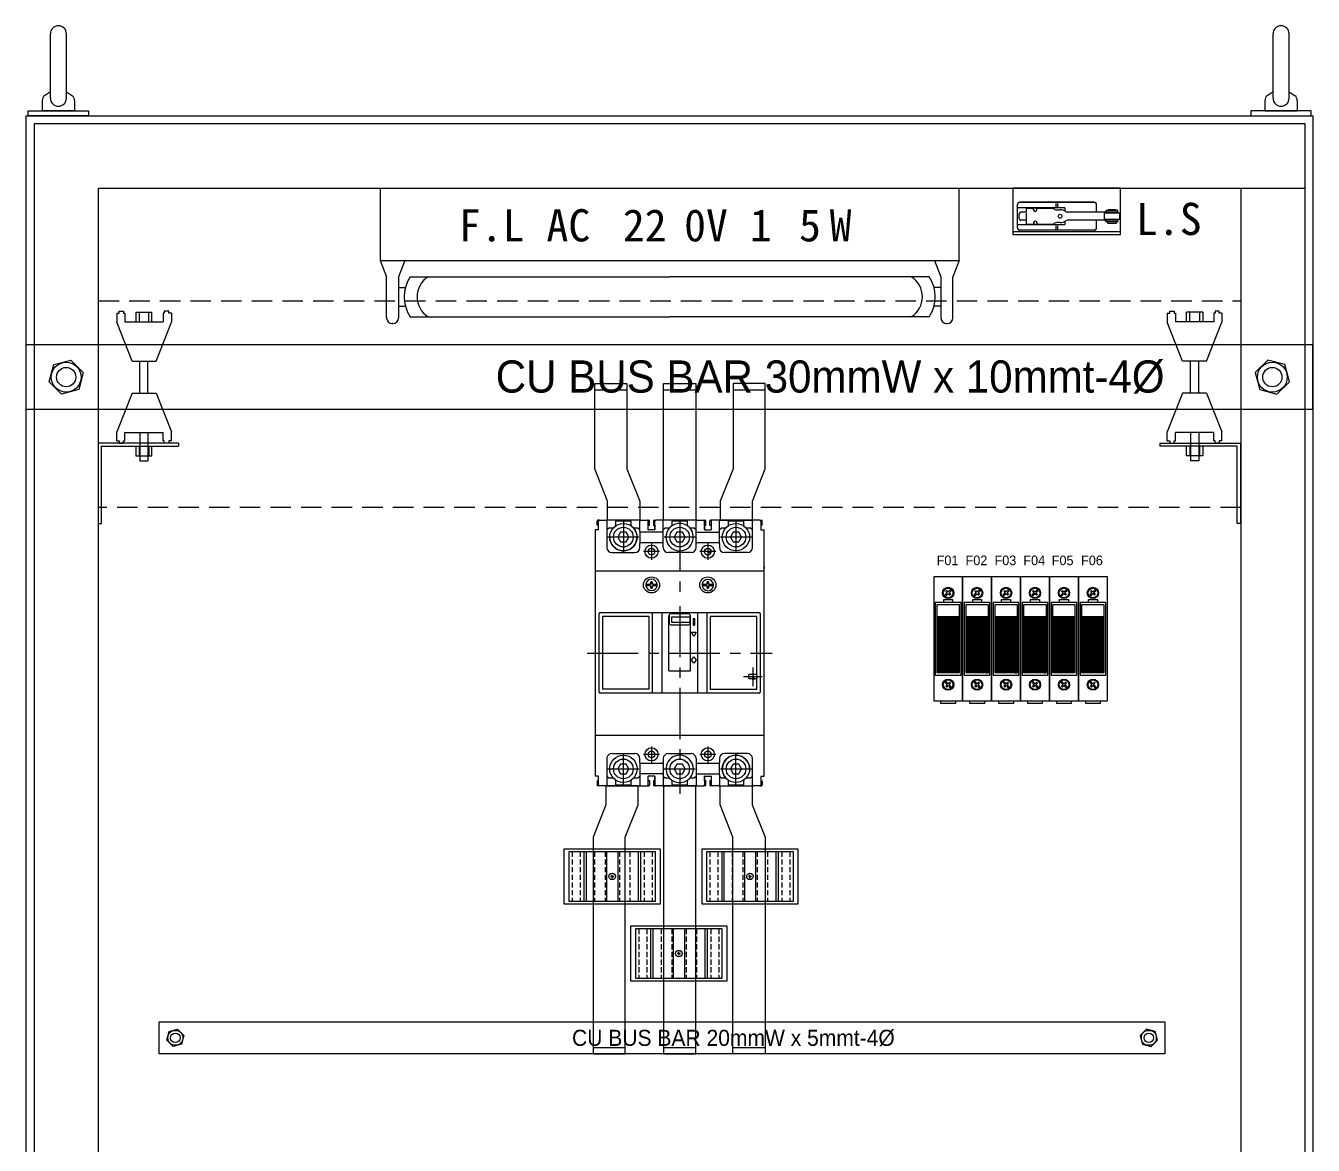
# Model space of a CAD drawing. Header units: millimetres. Extents: x 14879 to 47640, y -20740 to 344.
# Drawn here: x 43204 to 44004, y -351 to 344 of the extents above; entities that cross this region are included whole.
import ezdxf
from ezdxf.enums import TextEntityAlignment as Align

# ---------------------------------------------------------------- set-up
doc = ezdxf.new("R2010")
doc.units = ezdxf.units.MM
for name, pattern in [('CENTER', [50.8, 31.75, -6.35, 6.35, -6.35]), ('DASHED', [19.05, 12.7, -6.35]), ('HIDDEN2', [4.7625, 3.175, -1.5875]), ('NON_PLOTING', [0]), ('PHANTOM', [63.5, 31.75, -6.35, 6.35, -6.35, 6.35, -6.35])]:
    doc.linetypes.add(name, pattern=pattern)
for name, color, linetype in [('F01_OUT', 6, 'Continuous'), ('F03_CNT', 1, 'CENTER'), ('F05_PRO', 4, 'Continuous'), ('F08_IMG', 2, 'PHANTOM'), ('TEXT', 3, 'Continuous'), ('图层1', 10, 'HIDDEN2')]:
    doc.layers.add(name, color=color, linetype=linetype)
doc.styles.get("Standard").update_dxf_attribs({"font": ''})
doc.styles.add('型式1', font='PMingLiU.ttf', dxfattribs={"width": 0.85, "height": 2})
doc.styles.get('Standard').set_extended_font_data('SimSun')

# ---------------------------------------------------------------- blocks, each defined once
blk = doc.blocks.new('_OPEN30')
at = {"color": 0, "linetype": 'ByBlock'}
for p, q in [((-1, 0.267949), (0, 0)), ((0, 0), (-1, -0.267949)), ((0, 0), (-1, 0))]:
    blk.add_line(p, q, dxfattribs=at)
blk = doc.blocks.new('歐規FUSE')
h = blk.add_hatch()
h.set_pattern_fill('ANSI31', color=5, scale=0.01, style=0)
h.set_pattern_definition([(45, (-188.019155, -125.580645), (-0.0224506403, 0.0224506403), [])])
h.paths.add_polyline_path([(2.14, -21.15), (15.84, -21.15), (15.84, 13.84), (2.14, 13.84)])
blk.add_line((2.14, 13.84), (15.84, 13.84))
at = {"color": 6}
blk.add_lwpolyline([(0, -38.5), (18, -38.5), (18, 38.5), (0, 38.5)], close=True, dxfattribs=at)
for points in [[(6.26, 24.51), (11.74, 24.51), (11.74, 22.5), (6.26, 22.5)], [(1, -22.5), (17, -22.5), (17, 22.5), (1, 22.5)], [(2.14, 21.31), (15.84, 21.31), (15.84, -21.15), (2.14, -21.15)]]:
    blk.add_lwpolyline(points, close=True)
at = {"color": 2}
for points in [[(9, 27.9), (7.71, 26.62), (7.12, 27.21), (8.4, 28.5)], [(8.4, 28.5), (7.53, 29.37), (8.13, 29.97), (9, 29.1)], [(9, 29.1), (10.29, 30.38), (10.88, 29.79), (9.6, 28.5)], [(9.6, 28.5), (10.47, 27.63), (9.87, 27.03), (9, 27.9)], [(9, -27.9), (7.71, -26.62), (7.12, -27.21), (8.4, -28.5)], [(8.4, -28.5), (7.53, -29.37), (8.13, -29.97), (9, -29.1)], [(9.6, -28.5), (10.47, -27.63), (9.87, -27.03), (9, -27.9)], [(9, -29.1), (10.29, -30.38), (10.88, -29.79), (9.6, -28.5)]]:
    blk.add_lwpolyline(points, dxfattribs=at)
at = {"color": 5}
blk.add_lwpolyline([(4.48, -38.5), (13.52, -38.5), (13.52, -40.29), (4.48, -40.29)], close=True, dxfattribs=at)
at = {"color": 2}
for centre, radius in [((9, 28.5), 3.5), ((9, 28.5), 3), ((9, -28.5), 3.5), ((9, -28.5), 3)]:
    blk.add_circle(centre, radius, dxfattribs=at)
at = {"color": 6}
blk.add_circle((9.3, 5.91), 1.4, dxfattribs=at)
at = {"color": 2, "insert": (8.99, -9.11), "char_height": 2.5, "width": 13.6963, "attachment_point": 5}
blk.add_mtext('{\\fﾷsﾲￓﾩ\ufffaￅ￩|b0|i0|c136|p18;FUSE\\P\\PSFGN\\P\\H0.8x;500V~\\P10 x 38}', dxfattribs=at)

msp = doc.modelspace()

# ---------------------------------------------------------------- linework, layer by layer
for p, q in [((43219.5, 299.14), (43219.5, 339.14)), ((43229.5, 299.14), (43229.5, 339.14)), ((43979.5, 299.14), (43979.5, 339.14)), ((43989.5, 299.14), (43989.5, 339.14)), ((43214.5, 297.79), (43214.5, 291.23)), ((43219.5, 303.12), (43215.76, 300.7)), ((43229.5, 303.12), (43233.24, 300.7)), ((43234.5, 297.79), (43234.5, 291.23)), ((43974.5, 297.79), (43974.5, 291.23)), ((43979.5, 303.12), (43975.76, 300.7)), ((43989.5, 303.12), (43993.24, 300.7)), ((43994.5, 297.79), (43994.5, 291.23)), ((43204.5, 288.21), (44004.5, 288.21)), ((43204.5, -1711.79), (43204.5, 288.21)), ((43234.5, 291.23), (43214.5, 291.23)), ((43234.5, 291.23), (43214.5, 291.23)), ((43214.5, 291.23), (43234.5, 291.23)), ((43214.5, 291.23), (43234.5, 291.23)), ((44003.21, 291.23), (43965.78, 291.23)), ((43965.78, 291.23), (43965.78, 288.21)), ((43965.78, 288.21), (44003.21, 288.21)), ((43974.5, 291.23), (43994.5, 291.23)), ((43974.5, 291.23), (43994.5, 291.23)), ((43994.5, 291.23), (43974.5, 291.23)), ((43994.5, 291.23), (43974.5, 291.23)), ((44003.21, 288.21), (44003.21, 291.23)), ((44004.5, -1711.79), (44004.5, 288.21)), ((43209.5, 283.21), (43209.5, -1706.79)), ((43999.5, 283.21), (43209.5, 283.21)), ((43999.5, -1706.79), (43999.5, 283.21)), ((43249.5, 243.21), (43999.5, 243.21)), ((43249.5, -1666.79), (43249.5, 243.21)), ((43424.5, 243.21), (43424.5, 198.21)), ((43424.5, 243.21), (43784.5, 243.21)), ((43784.5, 198.21), (43784.5, 243.21)), ((43884.59, 243.21), (43817.69, 243.21)), ((43817.69, 243.21), (43817.69, 214.39)), ((43884.59, 214.39), (43884.59, 243.21)), ((43959.5, 243.21), (43959.5, -1666.79)), ((43817.69, 216.39), (43884.59, 216.39)), ((43817.69, 214.39), (43884.59, 214.39)), ((43424.5, 198.21), (43784.5, 198.21)), ((43424.5, 198.21), (43428.51, 188.21)), ((43439.91, 198.21), (43435.91, 188.21)), ((43769.08, 198.21), (43773.09, 188.21)), ((43784.5, 198.21), (43780.49, 188.21)), ((43428.51, 162.57), (43428.51, 188.21)), ((43435.91, 188.21), (43435.91, 162.57)), ((43443.2, 188.21), (43604.5, 188.21)), ((43765.8, 188.21), (43604.5, 188.21)), ((43773.09, 188.21), (43773.09, 162.57)), ((43780.49, 162.57), (43780.49, 188.21)), ((43435.91, 181.58), (43440.23, 181.58)), ((43773.09, 181.58), (43768.77, 181.58)), ((43435.91, 169.84), (43440.23, 169.84)), ((43773.09, 169.84), (43768.77, 169.84)), ((43443.2, 163.21), (43604.5, 163.21)), ((43765.8, 163.21), (43604.5, 163.21)), ((43432.41, 159.07), (43432.01, 159.07)), ((43776.59, 159.07), (43776.99, 159.07)), ((44004.5, 145.82), (43204.2, 145.82)), ((43204.2, 145.82), (43204.2, 105.82)), ((44004.2, 105.82), (44004.2, 145.82)), ((44004.2, 145.82), (44004.2, 105.82)), ((44004.2, 145.82), (44004.2, 105.82)), ((43204.2, 105.82), (44004.5, 105.82)), ((43598.72, -167.43), (43538.72, -167.43)), ((43538.72, -167.43), (43538.72, -201.43)), ((43598.72, -201.43), (43598.72, -167.43)), ((43684.36, -167.43), (43624.36, -167.43)), ((43624.36, -167.43), (43624.36, -201.43)), ((43684.36, -201.43), (43684.36, -167.43)), ((43595.72, -169.13), (43541.72, -169.13)), ((43541.72, -169.13), (43541.72, -199.73)), ((43551.19, -169.13), (43551.19, -199.73)), ((43552.56, -169.13), (43552.56, -199.73)), ((43565.25, -169.13), (43565.25, -199.73)), ((43572.2, -169.13), (43572.2, -199.73)), ((43584.89, -169.13), (43584.89, -199.73)), ((43586.26, -169.13), (43586.26, -199.73)), ((43595.72, -199.73), (43595.72, -169.13)), ((43681.36, -169.13), (43627.36, -169.13)), ((43627.36, -169.13), (43627.36, -199.73)), ((43636.82, -169.13), (43636.82, -199.73)), ((43638.2, -169.13), (43638.2, -199.73)), ((43650.89, -169.13), (43650.89, -199.73)), ((43657.83, -169.13), (43657.83, -199.73)), ((43670.52, -169.13), (43670.52, -199.73)), ((43671.9, -169.13), (43671.9, -199.73)), ((43681.36, -199.73), (43681.36, -169.13)), ((43568.72, -185.43), (43568.72, -183.43)), ((43654.36, -185.43), (43654.36, -183.43)), ((43569.72, -184.43), (43567.72, -184.43)), ((43568.72, -184.43), (43568.72, -185.43)), ((43568.72, -184.43), (43569.72, -184.43)), ((43655.36, -184.43), (43653.36, -184.43)), ((43654.36, -184.43), (43654.36, -185.43)), ((43654.36, -184.43), (43655.36, -184.43)), ((43541.72, -199.73), (43595.72, -199.73)), ((43627.36, -199.73), (43681.36, -199.73)), ((43538.72, -201.43), (43598.72, -201.43)), ((43624.36, -201.43), (43684.36, -201.43)), ((43640.17, -215.38), (43580.17, -215.38)), ((43580.17, -215.38), (43580.17, -249.38)), ((43640.17, -249.38), (43640.17, -215.38)), ((43637.17, -217.08), (43583.17, -217.08)), ((43583.17, -217.08), (43583.17, -247.68)), ((43592.63, -217.08), (43592.63, -247.68)), ((43594.01, -217.08), (43594.01, -247.68)), ((43606.7, -217.08), (43606.7, -247.68)), ((43613.64, -217.08), (43613.64, -247.68)), ((43626.33, -217.08), (43626.33, -247.68)), ((43627.71, -217.08), (43627.71, -247.68)), ((43637.17, -247.68), (43637.17, -217.08)), ((43610.17, -233.38), (43610.17, -231.38)), ((43611.17, -232.38), (43609.17, -232.38)), ((43610.17, -232.38), (43610.17, -233.38)), ((43610.17, -232.38), (43611.17, -232.38)), ((43583.17, -247.68), (43637.17, -247.68)), ((43580.17, -249.38), (43640.17, -249.38)), ((43287.21, -274.74), (43912.3, -274.74)), ((43287.21, -294.74), (43287.21, -274.74)), ((43912.3, -274.74), (43912.3, -294.74)), ((43912.3, -294.74), (43287.21, -294.74))]:
    msp.add_line(p, q)
at = {"color": 7, "linetype": 'Continuous'}
for p, q in [((43820.61, 218.61), (43820.61, 232.96)), ((43820.74, 218.59), (43820.74, 232.99)), ((43868.29, 234.39), (43822.14, 234.39)), ((43868.26, 234.51), (43822.16, 234.51)), ((43844.62, 231.69), (43844.62, 233.79)), ((43845.74, 231.69), (43845.74, 233.79)), ((43869.69, 228.34), (43869.69, 232.99)), ((43869.81, 228.34), (43869.81, 232.96)), ((43849.71, 231.09), (43820.74, 231.09)), ((43821.78, 224.29), (43821.78, 227.29)), ((43826.21, 228.29), (43822.78, 228.29)), ((43826.21, 230.84), (43830.71, 230.84)), ((43826.21, 228.29), (43826.21, 230.84)), ((43826.21, 223.99), (43826.21, 227.59)), ((43830.41, 230.89), (43830.41, 231.09)), ((43833.01, 230.89), (43830.41, 230.89)), ((43830.71, 229.79), (43830.71, 230.89)), ((43832.71, 229.79), (43832.71, 230.89)), ((43832.71, 230.84), (43842.89, 230.84)), ((43833.01, 230.89), (43833.01, 231.09)), ((43837.95, 230.89), (43837.95, 231.09)), ((43840.55, 230.89), (43837.95, 230.89)), ((43840.55, 230.89), (43840.55, 231.09)), ((43845.17, 229.79), (43847.21, 229.79)), ((43850.21, 228.99), (43850.21, 230.59)), ((43883.05, 228.34), (43851.64, 228.34)), ((43874.7, 223.79), (43874.7, 227.79)), ((43884.2, 227.79), (43874.7, 227.79)), ((43883.2, 228.24), (43875.7, 228.24)), ((43875.7, 227.79), (43875.7, 228.24)), ((43883.05, 229.34), (43875.85, 229.34)), ((43875.85, 228.34), (43875.85, 229.34)), ((43881.95, 229.84), (43876.95, 229.84)), ((43876.95, 229.34), (43876.95, 229.84)), ((43881.95, 229.34), (43881.95, 229.84)), ((43883.05, 228.24), (43883.05, 229.34)), ((43883.2, 227.79), (43883.2, 228.24)), ((43884.2, 223.79), (43884.2, 227.79)), ((43849.71, 220.49), (43820.74, 220.49)), ((43868.29, 217.19), (43822.14, 217.19)), ((43868.26, 217.06), (43822.16, 217.06)), ((43826.21, 223.29), (43822.78, 223.29)), ((43826.21, 220.74), (43826.21, 223.29)), ((43830.71, 220.74), (43826.21, 220.74)), ((43830.41, 220.49), (43830.41, 220.69)), ((43833.01, 220.69), (43830.41, 220.69)), ((43830.71, 221.79), (43830.71, 220.69)), ((43832.71, 221.79), (43832.71, 220.69)), ((43842.89, 220.74), (43832.71, 220.74)), ((43833.01, 220.49), (43833.01, 220.69)), ((43840.55, 220.69), (43837.95, 220.69)), ((43837.95, 220.49), (43837.95, 220.69)), ((43840.55, 220.49), (43840.55, 220.69)), ((43844.62, 217.79), (43844.62, 219.89)), ((43847.21, 221.79), (43845.17, 221.79)), ((43845.74, 217.79), (43845.74, 219.89)), ((43850.21, 220.99), (43850.21, 222.59)), ((43883.05, 223.24), (43851.64, 223.24)), ((43869.69, 218.59), (43869.69, 223.24)), ((43869.81, 218.61), (43869.81, 223.24)), ((43884.2, 223.79), (43874.7, 223.79)), ((43875.7, 223.34), (43875.7, 223.79)), ((43883.2, 223.34), (43875.7, 223.34)), ((43875.85, 222.24), (43875.85, 223.24)), ((43883.05, 222.24), (43875.85, 222.24)), ((43881.89, 221.34), (43877.01, 221.34)), ((43883.05, 222.24), (43883.05, 223.34)), ((43883.2, 223.34), (43883.2, 223.79))]:
    msp.add_line(p, q, dxfattribs=at)
at = {"color": 3}
for p, q in [((43260.76, 165.49), (43260.76, 159.9)), ((43260.76, 165.49), (43262.37, 165.49)), ((43262.37, 166.82), (43264.97, 166.82)), ((43262.37, 165.49), (43262.37, 166.82)), ((43264.97, 166.82), (43264.97, 165.49)), ((43264.97, 165.49), (43265.73, 165.49)), ((43265.73, 165.49), (43265.73, 160.23)), ((43265.73, 160.23), (43289.53, 160.23)), ((43272.63, 166.23), (43272.63, 160.23)), ((43272.63, 166.23), (43282.63, 166.23)), ((43274.63, 166.23), (43274.63, 160.23)), ((43280.63, 160.23), (43280.63, 166.23)), ((43282.63, 160.23), (43282.63, 166.23)), ((43290.28, 165.49), (43289.53, 165.49)), ((43289.53, 165.49), (43289.53, 160.23)), ((43290.28, 166.82), (43290.28, 165.49)), ((43293.15, 166.82), (43290.28, 166.82)), ((43293.15, 165.49), (43293.15, 166.82)), ((43294.76, 165.49), (43293.15, 165.49)), ((43294.76, 165.49), (43294.76, 159.9)), ((43294.76, 165.49), (43294.76, 159.9)), ((43913.64, 165.49), (43913.64, 159.9)), ((43913.64, 165.49), (43913.64, 159.9)), ((43913.64, 165.49), (43915.26, 165.49)), ((43915.26, 166.82), (43918.12, 166.82)), ((43915.26, 165.49), (43915.26, 166.82)), ((43918.12, 166.82), (43918.12, 165.49)), ((43918.12, 165.49), (43918.88, 165.49)), ((43918.88, 165.49), (43918.88, 160.23)), ((43942.68, 160.23), (43918.88, 160.23)), ((43925.78, 160.23), (43925.78, 166.23)), ((43935.78, 166.23), (43925.78, 166.23)), ((43927.78, 160.23), (43927.78, 166.23)), ((43933.78, 166.23), (43933.78, 160.23)), ((43935.78, 166.23), (43935.78, 160.23)), ((43943.43, 165.49), (43942.68, 165.49)), ((43942.68, 165.49), (43942.68, 160.23)), ((43946.03, 166.82), (43943.43, 166.82)), ((43943.43, 166.82), (43943.43, 165.49)), ((43946.03, 165.49), (43946.03, 166.82)), ((43947.64, 165.49), (43946.03, 165.49)), ((43947.64, 165.49), (43947.64, 159.9)), ((43270.26, 135.82), (43260.76, 159.9)), ((43285.26, 135.82), (43294.76, 159.9)), ((43923.14, 135.82), (43913.64, 159.9)), ((43938.14, 135.82), (43947.64, 159.9)), ((43270.26, 135.82), (43285.26, 135.82)), ((43275.13, 115.82), (43275.13, 135.82)), ((43280.13, 115.82), (43280.13, 135.82)), ((43938.14, 135.82), (43923.14, 135.82)), ((43928.28, 115.82), (43928.28, 135.82)), ((43933.28, 115.82), (43933.28, 135.82)), ((43270.26, 115.82), (43260.76, 91.74)), ((43270.26, 115.82), (43285.26, 115.82)), ((43285.26, 115.82), (43294.76, 91.74)), ((43923.14, 115.82), (43913.64, 91.74)), ((43938.14, 115.82), (43923.14, 115.82)), ((43938.14, 115.82), (43947.64, 91.74)), ((43260.76, 86.15), (43260.76, 91.74)), ((43265.73, 86.15), (43265.73, 91.4)), ((43265.73, 91.4), (43289.53, 91.4)), ((43275.13, 91.4), (43275.13, 73.82)), ((43280.13, 91.4), (43280.13, 73.82)), ((43289.53, 86.15), (43289.53, 91.4)), ((43294.76, 86.15), (43294.76, 91.74)), ((43294.76, 86.15), (43294.76, 91.74)), ((43913.64, 86.15), (43913.64, 91.74)), ((43913.64, 86.15), (43913.64, 91.74)), ((43918.88, 86.15), (43918.88, 91.4)), ((43942.68, 91.4), (43918.88, 91.4)), ((43928.28, 91.4), (43928.28, 73.82)), ((43933.28, 91.4), (43933.28, 73.82)), ((43942.68, 86.15), (43942.68, 91.4)), ((43947.64, 86.15), (43947.64, 91.74)), ((43299.2, 84.82), (43249.2, 84.82)), ((43249.2, 84.82), (43249.2, 34.82)), ((43251.2, 34.82), (43251.2, 82.82)), ((43251.2, 82.82), (43299.2, 82.82)), ((43260.76, 86.15), (43262.37, 86.15)), ((43262.37, 86.15), (43262.37, 84.82)), ((43262.37, 84.82), (43264.97, 84.82)), ((43264.97, 84.82), (43264.97, 86.15)), ((43264.97, 86.15), (43265.73, 86.15)), ((43272.63, 82.82), (43272.63, 76.82)), ((43274.63, 82.82), (43274.63, 76.82)), ((43280.63, 82.82), (43280.63, 76.82)), ((43282.63, 76.82), (43282.63, 82.82)), ((43290.28, 86.15), (43289.53, 86.15)), ((43290.28, 84.82), (43290.28, 86.15)), ((43293.15, 84.82), (43290.28, 84.82)), ((43293.15, 86.15), (43293.15, 84.82)), ((43294.76, 86.15), (43293.15, 86.15)), ((43299.2, 84.82), (43299.2, 82.82)), ((43909.2, 84.82), (43959.2, 84.82)), ((43909.2, 84.82), (43909.2, 82.82)), ((43957.2, 82.82), (43909.2, 82.82)), ((43913.64, 86.15), (43915.26, 86.15)), ((43915.26, 86.15), (43915.26, 84.82)), ((43915.26, 84.82), (43918.12, 84.82)), ((43918.12, 86.15), (43918.88, 86.15)), ((43918.12, 84.82), (43918.12, 86.15)), ((43925.78, 76.82), (43925.78, 82.82)), ((43927.78, 82.82), (43927.78, 76.82)), ((43933.78, 82.82), (43933.78, 76.82)), ((43935.78, 82.82), (43935.78, 76.82)), ((43943.43, 86.15), (43942.68, 86.15)), ((43943.43, 84.82), (43943.43, 86.15)), ((43946.03, 84.82), (43943.43, 84.82)), ((43947.64, 86.15), (43946.03, 86.15)), ((43946.03, 86.15), (43946.03, 84.82)), ((43957.2, 34.82), (43957.2, 82.82)), ((43959.2, 84.82), (43959.2, 34.82)), ((43272.63, 76.82), (43282.63, 76.82)), ((43275.13, 73.82), (43280.13, 73.82)), ((43935.78, 76.82), (43925.78, 76.82)), ((43933.28, 73.82), (43928.28, 73.82)), ((43249.2, 34.82), (43251.2, 34.82)), ((43959.2, 34.82), (43957.2, 34.82))]:
    msp.add_line(p, q, dxfattribs=at)
at = {"color": 2, "ltscale": 0.2}
for p, q in [((43557.87, 117.82), (43577.87, 117.82)), ((43600.67, 117.82), (43620.67, 117.82)), ((43643.87, 117.82), (43663.87, 117.82)), ((43556.84, -290.74), (43576.84, -290.74)), ((43600.67, -290.74), (43620.67, -290.74)), ((43643.77, -290.74), (43663.77, -290.74))]:
    msp.add_line(p, q, dxfattribs=at)
msp.add_lwpolyline([(43205.78, 291.23), (43243.21, 291.23), (43243.21, 288.21), (43205.78, 288.21)], close=True)
at = {"color": 1, "linetype": 'DASHED'}
msp.add_lwpolyline([(43249.5, 173.21), (43959.5, 173.21), (43959.5, 44.84), (43249.5, 44.84)], close=True, dxfattribs=at)
at = {"color": 4}
for points in [[(43239.96, 128.67), (43237.12, 118.04), (43226.49, 115.19), (43218.71, 122.97), (43221.56, 133.6), (43232.18, 136.44)], [(43968.44, 128.67), (43971.29, 118.04), (43981.91, 115.19), (43989.69, 122.97), (43986.84, 133.6), (43976.22, 136.44)], [(43302.52, -283.32), (43301.1, -288.63), (43295.78, -290.05), (43291.9, -286.16), (43293.32, -280.85), (43298.63, -279.43)], [(43896.99, -283.32), (43898.41, -288.63), (43903.72, -290.05), (43907.61, -286.16), (43906.19, -280.85), (43900.88, -279.43)]]:
    msp.add_lwpolyline(points, close=True, dxfattribs=at)
at = {"color": 2, "ltscale": 0.2}
for points in [[(43565.87, 36.88), (43565.87, 48.81), (43557.87, 68.88), (43557.87, 121.82), (43577.87, 121.82), (43577.87, 68.88), (43585.87, 48.81), (43585.87, 36.88), (43565.87, 36.88)], [(43655.87, 36.88), (43655.87, 48.81), (43663.87, 68.88), (43663.87, 121.82), (43643.87, 121.82), (43643.87, 68.88), (43635.87, 48.81), (43635.87, 36.88), (43655.87, 36.88)], [(43564.84, -128.12), (43564.84, -140.05), (43556.84, -160.12), (43556.84, -294.74), (43576.84, -294.74), (43576.84, -160.12), (43584.84, -140.05), (43584.84, -128.12), (43564.84, -128.12)], [(43655.77, -128.12), (43655.77, -140.05), (43663.77, -160.12), (43663.77, -294.74), (43643.77, -294.74), (43643.77, -160.12), (43635.77, -140.05), (43635.77, -128.12), (43655.77, -128.12)]]:
    msp.add_lwpolyline(points, dxfattribs=at)
for points in [[(43620.67, 36.88), (43600.67, 36.88), (43600.67, 121.82), (43620.67, 121.82)], [(43620.67, -128.12), (43600.67, -128.12), (43600.67, -294.74), (43620.67, -294.74)]]:
    msp.add_lwpolyline(points, close=True, dxfattribs=at)
at = {"color": 7, "linetype": 'Continuous'}
msp.add_circle((43847.21, 225.79), 1.2, dxfattribs=at)
at = {"color": 4}
for centre, radius in [((43229.34, 125.82), 9.28), ((43229.34, 125.82), 6), ((43979.07, 125.82), 9.28), ((43979.07, 125.82), 6), ((43297.21, -284.74), 4.64), ((43902.3, -284.74), 4.64), ((43297.21, -284.74), 3), ((43902.3, -284.74), 3)]:
    msp.add_circle(centre, radius, dxfattribs=at)
for centre in [(43568.72, -184.43), (43654.36, -184.43), (43610.17, -232.38)]:
    msp.add_circle(centre, 2)
for centre, radius, start, end in [((43224.5, 339.14), 5, 0, 180), ((43984.5, 339.14), 5, 0, 180), ((43218.5, 297.79), 4, 133.28833, 180), ((43218.5, 297.79), 4, 133.28833, 180), ((43224.5, 299.14), 5, 180, 0), ((43230.5, 297.79), 4, 0, 46.71167), ((43978.5, 297.79), 4, 133.28833, 180), ((43984.5, 299.14), 5, 180, 0), ((43990.5, 297.79), 4, 0, 46.71167), ((43990.5, 297.79), 4, 0, 46.71167), ((43462.23, 175.71), 22.77, 146.69978, 213.30022), ((43462.23, 175.71), 14.77, 122.17256, 237.82744), ((43746.77, 175.71), 14.77, 302.17256, 57.82744), ((43746.77, 175.71), 22.77, 326.69978, 33.30022), ((43432.01, 162.57), 3.5, 180, 270), ((43432.41, 162.57), 3.5, 270, 0), ((43776.59, 162.57), 3.5, 180, 270), ((43776.99, 162.57), 3.5, 270, 0)]:
    msp.add_arc(centre, radius, start, end)
at = {"color": 7, "linetype": 'Continuous'}
for centre, radius, start, end in [((43822.16, 232.96), 1.55, 89.99998, 179.99996), ((43822.14, 232.99), 1.4, 89.99998, 179.99996), ((43868.26, 232.96), 1.55, 0, 89.99998), ((43868.29, 232.99), 1.4, 0, 89.99998), ((43822.78, 227.29), 1, 89.99998, 179.99996), ((43822.78, 224.29), 1, 179.99996, 270), ((43831.71, 229.79), 1, 180.00004, 359.99998), ((43845.17, 232.79), 3, 220.54153, 270.00002), ((43847.21, 223.79), 6, 53.77136, 89.99998), ((43849.71, 230.59), 0.5, 0, 89.99998), ((43851.64, 229.84), 1.5, 233.77144, 270.00007), ((43874.44, 229.84), 1.5, 270.00002, 340.52878), ((43822.16, 218.61), 1.55, 179.99996, 270), ((43822.14, 218.59), 1.4, 179.99996, 270), ((43831.71, 221.79), 1, 0, 179.99996), ((43845.17, 218.79), 3, 89.99998, 139.45847), ((43847.21, 227.79), 6, 270.00002, 306.22844), ((43849.71, 220.99), 0.5, 270.00002, 0), ((43851.64, 221.74), 1.5, 89.99993, 126.2284), ((43868.26, 218.61), 1.55, 270.00002, 0), ((43868.29, 218.59), 1.4, 270.00002, 0), ((43874.44, 221.74), 1.5, 19.47122, 89.99998), ((43877.45, 222.24), 1, 180.00004, 244.15928), ((43881.45, 222.24), 1, 295.84075, 359.99998)]:
    msp.add_arc(centre, radius, start, end, dxfattribs=at)
at = {"layer": 'F01_OUT', "linetype": 'Continuous'}
for p, q in [((43559.32, 33.88), (43559.32, 36.38)), ((43560.32, 33.88), (43559.32, 33.88)), ((43560.82, 36.88), (43559.82, 36.88)), ((43560.32, 30.88), (43560.32, 36.38)), ((43560.82, 36.88), (43564.97, 36.88)), ((43565.27, 36.88), (43564.97, 36.88)), ((43565.57, 36.88), (43565.27, 36.88)), ((43565.47, 36.38), (43565.47, 19.88)), ((43585.77, 36.88), (43565.57, 36.88)), ((43580.47, 36.38), (43570.87, 36.38)), ((43570.87, 36.38), (43570.87, 33.58)), ((43580.47, 33.58), (43580.47, 36.38)), ((43586.07, 36.88), (43585.77, 36.88)), ((43585.87, 29.98), (43585.87, 36.38)), ((43586.37, 36.88), (43586.07, 36.88)), ((43586.37, 36.88), (43588.62, 36.88)), ((43588.62, 36.88), (43589.62, 36.88)), ((43589.62, 36.88), (43590.52, 36.88)), ((43590.52, 36.88), (43591.52, 36.88)), ((43591.02, 33.88), (43591.02, 36.38)), ((43591.02, 33.88), (43592.02, 33.88)), ((43591.02, 31.18), (43591.02, 33.88)), ((43592.02, 33.88), (43592.02, 36.38)), ((43594.32, 36.38), (43594.32, 33.88)), ((43594.32, 33.88), (43595.32, 33.88)), ((43594.82, 36.88), (43595.82, 36.88)), ((43595.32, 33.88), (43595.32, 36.38)), ((43595.32, 31.18), (43595.32, 33.88)), ((43596.72, 36.88), (43595.82, 36.88)), ((43597.72, 36.88), (43596.72, 36.88)), ((43599.97, 36.88), (43597.72, 36.88)), ((43600.27, 36.88), (43599.97, 36.88)), ((43600.57, 36.88), (43600.27, 36.88)), ((43600.47, 19.88), (43600.47, 36.38)), ((43620.77, 36.88), (43600.57, 36.88)), ((43615.47, 36.38), (43605.87, 36.38)), ((43605.87, 36.38), (43605.87, 33.58)), ((43615.47, 33.58), (43615.47, 36.38)), ((43621.07, 36.88), (43620.77, 36.88)), ((43620.87, 19.88), (43620.87, 36.38)), ((43621.37, 36.88), (43621.07, 36.88)), ((43621.37, 36.88), (43623.62, 36.88)), ((43623.62, 36.88), (43624.62, 36.88)), ((43624.62, 36.88), (43625.52, 36.88)), ((43625.52, 36.88), (43626.52, 36.88)), ((43626.02, 33.88), (43626.02, 36.38)), ((43626.02, 31.18), (43626.02, 33.88)), ((43626.02, 33.88), (43627.02, 33.88)), ((43627.02, 33.88), (43627.02, 36.38)), ((43629.32, 33.88), (43629.32, 36.38)), ((43630.32, 33.88), (43629.32, 33.88)), ((43630.82, 36.88), (43629.82, 36.88)), ((43630.32, 36.38), (43630.32, 33.88)), ((43630.32, 33.88), (43630.32, 31.18)), ((43631.72, 36.88), (43630.82, 36.88)), ((43632.72, 36.88), (43631.72, 36.88)), ((43634.97, 36.88), (43632.72, 36.88)), ((43635.27, 36.88), (43634.97, 36.88)), ((43635.57, 36.88), (43635.27, 36.88)), ((43635.47, 29.98), (43635.47, 36.38)), ((43655.77, 36.88), (43635.57, 36.88)), ((43650.47, 36.38), (43640.87, 36.38)), ((43640.87, 36.38), (43640.87, 33.58)), ((43650.47, 33.58), (43650.47, 36.38)), ((43656.07, 36.88), (43655.77, 36.88)), ((43655.87, 19.88), (43655.87, 36.38)), ((43656.37, 36.88), (43656.07, 36.88)), ((43658.62, 36.88), (43656.37, 36.88)), ((43659.62, 36.88), (43658.62, 36.88)), ((43660.52, 36.88), (43659.62, 36.88)), ((43660.52, 36.88), (43661.52, 36.88)), ((43661.02, 36.38), (43661.02, 33.88)), ((43661.02, 33.88), (43662.02, 33.88)), ((43661.02, 33.88), (43661.02, 31.18)), ((43662.02, 33.88), (43662.02, 36.38)), ((43558.17, 30.88), (43558.17, -122.12)), ((43560.32, 30.88), (43558.17, 30.88)), ((43565.47, 31.03), (43566.37, 31.93)), ((43569.22, 31.93), (43566.37, 31.93)), ((43573.94, 29.38), (43572.2, 26.38)), ((43572.2, 26.38), (43573.94, 23.38)), ((43577.4, 29.38), (43573.94, 29.38)), ((43579.13, 26.38), (43577.4, 29.38)), ((43577.4, 23.38), (43579.13, 26.38)), ((43584.97, 31.93), (43582.12, 31.93)), ((43584.97, 31.93), (43585.87, 31.03)), ((43585.87, 29.98), (43585.87, 22.48)), ((43599.97, 29.48), (43586.37, 29.48)), ((43595.02, 30.88), (43591.32, 30.88)), ((43600.47, 31.03), (43601.37, 31.93)), ((43604.22, 31.93), (43601.37, 31.93)), ((43608.94, 29.38), (43607.2, 26.38)), ((43607.2, 26.38), (43608.94, 23.38)), ((43612.4, 29.38), (43608.94, 29.38)), ((43614.13, 26.38), (43612.4, 29.38)), ((43612.4, 23.38), (43614.13, 26.38)), ((43619.97, 31.93), (43617.12, 31.93)), ((43619.97, 31.93), (43620.87, 31.03)), ((43621.37, 29.48), (43634.97, 29.48)), ((43626.32, 30.88), (43630.02, 30.88)), ((43635.47, 31.03), (43636.37, 31.93)), ((43635.47, 22.48), (43635.47, 29.98)), ((43639.22, 31.93), (43636.37, 31.93)), ((43643.94, 29.38), (43642.2, 26.38)), ((43642.2, 26.38), (43643.94, 23.38)), ((43647.4, 29.38), (43643.94, 29.38)), ((43649.13, 26.38), (43647.4, 29.38)), ((43647.4, 23.38), (43649.13, 26.38)), ((43654.97, 31.93), (43652.12, 31.93)), ((43654.97, 31.93), (43655.87, 31.03)), ((43661.32, 30.88), (43663.17, 30.88)), ((43663.17, -122.12), (43663.17, 30.88)), ((43568.47, 16.88), (43582.87, 16.88)), ((43573.94, 23.38), (43577.4, 23.38)), ((43585.87, 19.88), (43585.87, 22.48)), ((43586.37, 22.98), (43599.97, 22.98)), ((43617.87, 16.88), (43603.47, 16.88)), ((43608.94, 23.38), (43612.4, 23.38)), ((43621.37, 22.98), (43634.97, 22.98)), ((43635.47, 22.48), (43635.47, 19.88)), ((43652.87, 16.88), (43638.47, 16.88)), ((43643.94, 23.38), (43647.4, 23.38)), ((43663.17, 7.98), (43663.17, 9.38)), ((43558.17, 5.38), (43663.17, 5.38)), ((43663.17, 7.98), (43663.17, 7.88)), ((43663.17, 7.88), (43663.17, 6.88)), ((43589.64, -3.78), (43589.68, -3.78)), ((43589.69, -2.78), (43589.65, -2.78)), ((43592.12, -3.81), (43589.68, -3.78)), ((43589.69, -2.78), (43592.13, -2.81)), ((43591.68, -3.7), (43592.07, -3.65)), ((43592.17, -3.71), (43591.68, -3.7)), ((43592.08, -2.96), (43591.69, -2.91)), ((43591.69, -2.91), (43592.17, -2.91)), ((43592.07, -3.65), (43592.23, -3.65)), ((43592.23, -2.97), (43592.08, -2.96)), ((43592.49, -3.98), (43592.12, -3.81)), ((43592.38, -3.81), (43592.12, -3.81)), ((43592.13, -2.81), (43592.5, -2.64)), ((43592.13, -2.81), (43592.39, -2.81)), ((43592.17, -2.91), (43592.39, -2.81)), ((43592.23, -2.97), (43592.17, -2.91)), ((43592.23, -3.65), (43592.17, -3.71)), ((43592.38, -3.81), (43592.17, -3.71)), ((43592.65, -2.79), (43592.23, -2.97)), ((43592.23, -3.65), (43592.64, -3.83)), ((43592.49, -3.98), (43592.64, -3.83)), ((43592.68, -4.39), (43592.49, -3.98)), ((43592.5, -2.64), (43592.7, -2.23)), ((43592.5, -2.64), (43592.65, -2.79)), ((43592.64, -3.83), (43592.82, -4.25)), ((43592.84, -2.38), (43592.65, -2.79)), ((43592.82, -4.25), (43592.68, -4.39)), ((43592.69, -5.28), (43592.68, -4.39)), ((43592.81, -4.41), (43592.69, -5.28)), ((43592.7, -2.23), (43592.73, -1.34)), ((43592.84, -2.38), (43592.7, -2.23)), ((43592.73, -1.34), (43592.83, -2.22)), ((43592.82, -4.25), (43592.81, -4.41)), ((43592.83, -2.22), (43592.84, -2.38)), ((43593.5, -4.26), (43593.68, -3.84)), ((43593.5, -4.41), (43593.5, -4.26)), ((43593.5, -4.26), (43593.64, -4.4)), ((43593.61, -5.29), (43593.5, -4.41)), ((43593.52, -2.23), (43593.65, -1.35)), ((43593.52, -2.38), (43593.52, -2.23)), ((43593.52, -2.38), (43593.66, -2.24)), ((43593.69, -2.8), (43593.52, -2.38)), ((43593.64, -4.4), (43593.61, -5.29)), ((43593.83, -4), (43593.64, -4.4)), ((43593.65, -1.35), (43593.66, -2.24)), ((43593.66, -2.24), (43593.85, -2.65)), ((43593.68, -3.84), (43594.1, -3.67)), ((43593.68, -3.84), (43593.83, -4)), ((43593.85, -2.65), (43593.69, -2.8)), ((43594.11, -2.99), (43593.69, -2.8)), ((43594.2, -3.83), (43593.83, -4)), ((43593.85, -2.65), (43594.21, -2.83)), ((43594.16, -3.73), (43593.95, -3.83)), ((43594.2, -3.83), (43593.95, -3.83)), ((43593.96, -2.83), (43594.17, -2.93)), ((43593.96, -2.83), (43594.21, -2.83)), ((43594.1, -3.67), (43594.26, -3.67)), ((43594.16, -3.73), (43594.1, -3.67)), ((43594.11, -2.99), (43594.17, -2.93)), ((43594.26, -2.98), (43594.11, -2.99)), ((43594.65, -3.73), (43594.16, -3.73)), ((43594.17, -2.93), (43594.66, -2.94)), ((43596.65, -3.85), (43594.2, -3.83)), ((43594.21, -2.83), (43596.66, -2.85)), ((43594.66, -2.94), (43594.26, -2.98)), ((43594.26, -3.67), (43594.65, -3.73)), ((43596.65, -3.85), (43596.69, -3.85)), ((43596.7, -2.85), (43596.66, -2.85)), ((43624.64, -3.84), (43624.68, -3.84)), ((43624.69, -2.84), (43624.65, -2.84)), ((43627.12, -3.86), (43624.68, -3.84)), ((43624.69, -2.84), (43627.13, -2.87)), ((43626.68, -3.76), (43627.07, -3.71)), ((43627.17, -3.77), (43626.68, -3.76)), ((43626.69, -2.97), (43627.17, -2.96)), ((43627.08, -3.02), (43626.69, -2.97)), ((43627.07, -3.71), (43627.23, -3.71)), ((43627.23, -3.03), (43627.08, -3.02)), ((43627.49, -4.04), (43627.12, -3.86)), ((43627.38, -3.87), (43627.12, -3.86)), ((43627.13, -2.87), (43627.5, -2.7)), ((43627.13, -2.87), (43627.39, -2.87)), ((43627.17, -2.96), (43627.39, -2.87)), ((43627.23, -3.03), (43627.17, -2.96)), ((43627.23, -3.71), (43627.17, -3.77)), ((43627.38, -3.87), (43627.17, -3.77)), ((43627.65, -2.85), (43627.23, -3.03)), ((43627.23, -3.71), (43627.64, -3.89)), ((43627.49, -4.04), (43627.64, -3.89)), ((43627.68, -4.45), (43627.49, -4.04)), ((43627.5, -2.7), (43627.7, -2.29)), ((43627.5, -2.7), (43627.65, -2.85)), ((43627.64, -3.89), (43627.82, -4.31)), ((43627.84, -2.44), (43627.65, -2.85)), ((43627.82, -4.31), (43627.68, -4.45)), ((43627.69, -5.34), (43627.68, -4.45)), ((43627.81, -4.46), (43627.69, -5.34)), ((43627.7, -2.29), (43627.73, -1.4)), ((43627.84, -2.44), (43627.7, -2.29)), ((43627.73, -1.4), (43627.83, -2.28)), ((43627.82, -4.31), (43627.81, -4.46)), ((43627.83, -2.28), (43627.84, -2.44)), ((43628.5, -4.32), (43628.68, -3.9)), ((43628.5, -4.47), (43628.5, -4.32)), ((43628.5, -4.32), (43628.64, -4.46)), ((43628.61, -5.35), (43628.5, -4.47)), ((43628.52, -2.29), (43628.65, -1.41)), ((43628.52, -2.44), (43628.52, -2.29)), ((43628.52, -2.44), (43628.66, -2.3)), ((43628.69, -2.86), (43628.52, -2.44)), ((43628.64, -4.46), (43628.61, -5.35)), ((43628.83, -4.05), (43628.64, -4.46)), ((43628.65, -1.41), (43628.66, -2.3)), ((43628.66, -2.3), (43628.85, -2.71)), ((43628.68, -3.9), (43629.1, -3.73)), ((43628.68, -3.9), (43628.83, -4.05)), ((43628.85, -2.71), (43628.69, -2.86)), ((43629.11, -3.04), (43628.69, -2.86)), ((43629.2, -3.89), (43628.83, -4.05)), ((43628.85, -2.71), (43629.21, -2.89)), ((43629.16, -3.79), (43628.95, -3.88)), ((43629.2, -3.89), (43628.95, -3.88)), ((43628.96, -2.88), (43629.21, -2.89)), ((43628.96, -2.88), (43629.17, -2.98)), ((43629.1, -3.73), (43629.26, -3.73)), ((43629.16, -3.79), (43629.1, -3.73)), ((43629.11, -3.04), (43629.17, -2.98)), ((43629.26, -3.04), (43629.11, -3.04)), ((43629.65, -3.78), (43629.16, -3.79)), ((43629.17, -2.98), (43629.66, -3)), ((43631.65, -3.91), (43629.2, -3.89)), ((43629.21, -2.89), (43631.66, -2.91)), ((43629.66, -3), (43629.26, -3.04)), ((43629.26, -3.73), (43629.65, -3.78)), ((43631.65, -3.91), (43631.69, -3.91)), ((43631.7, -2.91), (43631.66, -2.91)), ((43560.67, -61.07), (43560.67, -21.02)), ((43561.17, -20.52), (43660.17, -20.52)), ((43591.67, -23.02), (43562.67, -23.02)), ((43562.67, -23.02), (43562.67, -68.02)), ((43591.67, -68.02), (43591.67, -23.02)), ((43593.67, -20.52), (43593.67, -70.52)), ((43599.68, -20.52), (43599.65, -70.52)), ((43603.92, -56.62), (43603.92, -22.46)), ((43603.92, -22.46), (43604.17, -22.46)), ((43604.17, -22.46), (43604.17, -22.07)), ((43604.17, -22.46), (43604.17, -27.03)), ((43605.17, -21.07), (43616.17, -21.07)), ((43605.67, -23.06), (43617.17, -23.06)), ((43605.67, -23.06), (43605.67, -26.43)), ((43617.17, -22.07), (43617.17, -23.06)), ((43617.17, -22.46), (43617.42, -22.46)), ((43617.17, -27.03), (43617.17, -23.06)), ((43617.42, -56.62), (43617.42, -22.46)), ((43621.67, -20.52), (43621.67, -70.52)), ((43627.67, -70.52), (43627.67, -20.52)), ((43658.67, -23.02), (43629.67, -23.02)), ((43629.67, -23.02), (43629.67, -68.02)), ((43658.67, -59.06), (43658.67, -23.02)), ((43660.67, -21.02), (43660.67, -61.07)), ((43605.17, -28.03), (43616.17, -28.03)), ((43605.67, -26.43), (43617.17, -26.43)), ((43619.02, -24.22), (43619.92, -24.22)), ((43619.02, -24.22), (43619.02, -28.22)), ((43619.02, -28.22), (43619.92, -28.22)), ((43619.92, -24.22), (43619.92, -28.22)), ((43617.97, -32.62), (43620.97, -32.62)), ((43619.47, -35.32), (43617.97, -32.62)), ((43620.97, -32.62), (43619.47, -35.32)), ((43560.67, -70.02), (43560.67, -61.07)), ((43603.92, -56.62), (43617.42, -56.62)), ((43658.59, -58.92), (43653.74, -58.92)), ((43658.59, -61.72), (43653.74, -61.72)), ((43658.67, -68.02), (43658.67, -61.58)), ((43660.67, -61.07), (43660.67, -70.02)), ((43660.17, -70.52), (43561.17, -70.52)), ((43591.67, -68.01), (43562.67, -68.02)), ((43629.67, -68.01), (43658.57, -68.02)), ((43658.57, -68.02), (43658.67, -68.02)), ((43558.17, -96.62), (43663.17, -96.62)), ((43565.47, -111.12), (43565.47, -127.62)), ((43568.47, -108.12), (43582.87, -108.12)), ((43585.87, -113.72), (43585.87, -111.12)), ((43600.47, -111.12), (43600.47, -127.62)), ((43603.47, -108.12), (43617.87, -108.12)), ((43620.87, -111.12), (43620.87, -127.62)), ((43635.47, -111.12), (43635.47, -113.72)), ((43652.87, -108.12), (43638.47, -108.12)), ((43655.87, -127.62), (43655.87, -111.12)), ((43573.94, -114.62), (43572.21, -117.62)), ((43572.21, -117.62), (43573.94, -120.62)), ((43577.4, -114.62), (43573.94, -114.62)), ((43579.14, -117.62), (43577.4, -114.62)), ((43577.4, -120.62), (43579.14, -117.62)), ((43585.87, -113.72), (43585.87, -121.22)), ((43599.97, -114.22), (43586.37, -114.22)), ((43608.94, -114.62), (43607.21, -117.62)), ((43607.21, -117.62), (43608.94, -120.62)), ((43612.4, -114.62), (43608.94, -114.62)), ((43614.14, -117.62), (43612.4, -114.62)), ((43612.4, -120.62), (43614.14, -117.62)), ((43634.97, -114.22), (43621.37, -114.22)), ((43635.47, -121.22), (43635.47, -113.72)), ((43643.94, -114.62), (43642.21, -117.62)), ((43642.21, -117.62), (43643.94, -120.62)), ((43647.4, -114.62), (43643.94, -114.62)), ((43649.14, -117.62), (43647.4, -114.62)), ((43647.4, -120.62), (43649.14, -117.62)), ((43560.02, -122.12), (43558.17, -122.12)), ((43560.32, -125.12), (43559.32, -125.12)), ((43559.32, -125.12), (43559.32, -127.62)), ((43560.32, -125.12), (43560.32, -122.42)), ((43560.32, -127.62), (43560.32, -125.12)), ((43566.37, -123.17), (43565.47, -122.27)), ((43566.37, -123.17), (43569.22, -123.17)), ((43570.87, -124.82), (43570.87, -127.62)), ((43570.87, -127.62), (43580.47, -127.62)), ((43573.94, -120.62), (43577.4, -120.62)), ((43580.47, -127.62), (43580.47, -124.82)), ((43582.12, -123.17), (43584.97, -123.17)), ((43585.87, -122.27), (43584.97, -123.17)), ((43585.87, -121.22), (43585.87, -127.62)), ((43599.97, -120.72), (43586.37, -120.72)), ((43591.02, -125.12), (43591.02, -122.42)), ((43591.02, -127.62), (43591.02, -125.12)), ((43591.02, -125.12), (43592.02, -125.12)), ((43595.02, -122.12), (43591.32, -122.12)), ((43592.02, -125.12), (43592.02, -127.62)), ((43595.32, -125.12), (43594.32, -125.12)), ((43594.32, -125.12), (43594.32, -127.62)), ((43595.32, -122.42), (43595.32, -125.12)), ((43595.32, -125.12), (43595.32, -127.62)), ((43601.37, -123.17), (43600.47, -122.27)), ((43601.37, -123.17), (43604.22, -123.17)), ((43605.87, -124.82), (43605.87, -127.62)), ((43605.87, -127.62), (43615.47, -127.62)), ((43608.94, -120.62), (43612.4, -120.62)), ((43615.47, -127.62), (43615.47, -124.82)), ((43617.12, -123.17), (43619.97, -123.17)), ((43620.87, -122.27), (43619.97, -123.17)), ((43621.37, -120.72), (43634.97, -120.72)), ((43626.02, -122.42), (43626.02, -125.12)), ((43626.02, -125.12), (43626.02, -127.62)), ((43627.02, -125.12), (43626.02, -125.12)), ((43626.32, -122.12), (43630.02, -122.12)), ((43627.02, -127.62), (43627.02, -125.12)), ((43629.32, -125.12), (43629.32, -127.62)), ((43630.32, -125.12), (43629.32, -125.12)), ((43630.32, -122.42), (43630.32, -125.12)), ((43630.32, -125.12), (43630.32, -127.62)), ((43635.47, -121.22), (43635.47, -127.62)), ((43636.37, -123.17), (43635.47, -122.27)), ((43636.37, -123.17), (43639.22, -123.17)), ((43640.87, -124.82), (43640.87, -127.62)), ((43640.87, -127.62), (43650.47, -127.62)), ((43643.94, -120.62), (43647.4, -120.62)), ((43650.47, -127.62), (43650.47, -124.82)), ((43652.12, -123.17), (43654.97, -123.17)), ((43655.87, -122.27), (43654.97, -123.17)), ((43661.02, -122.12), (43661.02, -127.62)), ((43661.02, -122.12), (43663.17, -122.12)), ((43661.02, -125.12), (43662.02, -125.12)), ((43662.02, -125.12), (43662.02, -127.62)), ((43562.72, -128.12), (43559.82, -128.12)), ((43564.97, -128.12), (43562.72, -128.12)), ((43564.97, -128.12), (43565.27, -128.12)), ((43565.27, -128.12), (43565.57, -128.12)), ((43565.57, -128.12), (43585.77, -128.12)), ((43585.77, -128.12), (43586.07, -128.12)), ((43586.07, -128.12), (43586.37, -128.12)), ((43586.37, -128.12), (43588.62, -128.12)), ((43588.62, -128.12), (43589.62, -128.12)), ((43589.62, -128.12), (43590.52, -128.12)), ((43590.52, -128.12), (43591.52, -128.12)), ((43595.82, -128.12), (43594.82, -128.12)), ((43596.72, -128.12), (43595.82, -128.12)), ((43597.72, -128.12), (43596.72, -128.12)), ((43599.97, -128.12), (43597.72, -128.12)), ((43599.97, -128.12), (43600.27, -128.12)), ((43600.27, -128.12), (43600.57, -128.12)), ((43600.57, -128.12), (43620.77, -128.12)), ((43620.77, -128.12), (43621.07, -128.12)), ((43621.07, -128.12), (43621.37, -128.12)), ((43621.37, -128.12), (43623.62, -128.12)), ((43623.62, -128.12), (43624.62, -128.12)), ((43624.62, -128.12), (43625.52, -128.12)), ((43626.52, -128.12), (43625.52, -128.12)), ((43630.82, -128.12), (43629.82, -128.12)), ((43631.72, -128.12), (43630.82, -128.12)), ((43632.72, -128.12), (43631.72, -128.12)), ((43634.97, -128.12), (43632.72, -128.12)), ((43634.97, -128.12), (43635.27, -128.12)), ((43635.27, -128.12), (43635.57, -128.12)), ((43635.57, -128.12), (43655.77, -128.12)), ((43655.77, -128.12), (43656.07, -128.12)), ((43656.07, -128.12), (43656.37, -128.12)), ((43660.52, -128.12), (43656.37, -128.12)), ((43660.52, -128.12), (43661.52, -128.12))]:
    msp.add_line(p, q, dxfattribs=at)
at = {"layer": 'F01_OUT', "linetype": 'NON_PLOTING'}
msp.add_line((43559.82, 36.88), (43560.72, 36.88), dxfattribs=at)
at = {"layer": 'F01_OUT', "linetype": 'Continuous', "extrusion": (0, 0, -1), "flags": 128}
msp.add_lwpolyline([(-43619.47, -48.02), (-43620.92, -50.02), (-43619.47, -52.01), (-43618.02, -50.02)], close=True, dxfattribs=at)
at = {"layer": 'F01_OUT', "linetype": 'Continuous'}
for centre, radius in [((43575.67, 26.38), 8.51), ((43575.67, 26.38), 6.1), ((43610.67, 26.38), 6.1), ((43645.67, 26.38), 8.51), ((43645.67, 26.38), 6.1), ((43593.17, 17.38), 4.1), ((43593.17, 17.38), 2.1), ((43628.17, 17.38), 4.1), ((43628.17, 17.38), 2.1), ((43593.17, -3.32), 5), ((43628.17, -3.32), 5), ((43575.67, -117.62), 8.51), ((43575.67, -117.62), 6.1), ((43593.17, -108.62), 4.1), ((43593.17, -108.62), 2.1), ((43610.67, -117.62), 6.1), ((43628.17, -108.62), 4.1), ((43628.17, -108.62), 2.1), ((43645.67, -117.62), 8.51), ((43645.67, -117.62), 6.1)]:
    msp.add_circle(centre, radius, dxfattribs=at)
for centre, radius, start, end in [((43559.82, 36.38), 0.5, 90, 180), ((43560.82, 36.38), 0.5, 90, 180), ((43564.97, 36.38), 0.5, 0, 90), ((43569.22, 33.58), 1.65, 353.29266, 0), ((43582.12, 33.58), 1.65, 180, 186.71039), ((43586.37, 36.38), 0.5, 90, 180), ((43590.52, 36.38), 0.5, 0, 90), ((43591.52, 36.38), 0.5, 0, 90), ((43594.82, 36.38), 0.5, 90, 180), ((43595.82, 36.38), 0.5, 90, 180), ((43599.97, 36.38), 0.5, 0, 90), ((43610.67, 26.38), 8.51, 40.71085, 139.28915), ((43604.22, 33.58), 1.65, 353.29266, 0), ((43617.12, 33.58), 1.65, 180, 186.71039), ((43621.37, 36.38), 0.5, 90, 180), ((43625.52, 36.38), 0.5, 0, 90), ((43626.52, 36.38), 0.5, 0, 90), ((43629.82, 36.38), 0.5, 90, 180), ((43630.82, 36.38), 0.5, 90, 180), ((43634.97, 36.38), 0.5, 0, 90), ((43639.22, 33.58), 1.65, 353.29266, 0), ((43652.12, 33.58), 1.65, 180, 186.71039), ((43656.37, 36.38), 0.5, 90, 180), ((43660.52, 36.38), 0.5, 0, 90), ((43661.52, 36.38), 0.5, 0, 90), ((43575.67, 26.38), 8.5, 180.01145, 40.72203), ((43586.37, 29.98), 0.5, 180, 270), ((43591.32, 31.18), 0.3, 180, 270), ((43595.02, 31.18), 0.3, 270, 0), ((43599.97, 29.98), 0.5, 270, 0), ((43610.67, 26.38), 8.5, 180.01145, 40.72203), ((43610.67, 26.39), 8.5, 139.37121, 180.08236), ((43621.37, 29.98), 0.5, 180, 270), ((43626.32, 31.18), 0.3, 180, 270), ((43630.02, 31.18), 0.3, 270, 0), ((43634.97, 29.98), 0.5, 270, 0), ((43661.32, 31.18), 0.3, 180, 270), ((43568.47, 19.88), 3, 180, 270), ((43582.87, 19.88), 3, 270, 0), ((43586.37, 22.48), 0.5, 90, 180), ((43599.97, 22.48), 0.5, 0, 90), ((43603.47, 19.88), 3, 180, 270), ((43617.87, 19.88), 3, 270, 0), ((43621.37, 22.48), 0.5, 90, 180), ((43634.97, 22.48), 0.5, 0, 90), ((43638.47, 19.88), 3, 180, 270), ((43652.87, 19.88), 3, 270, 0), ((43593.17, -3.32), 3.52, 7.60146, 171.26325), ((43628.17, -3.38), 3.52, 7.60146, 171.26325), ((43593.17, -3.32), 3.56, 171.36423, 187.50048), ((43593.17, -3.32), 3.52, 187.60146, 351.26325), ((43593.17, -3.32), 1.53, 164.53497, 194.32974), ((43593.17, -3.32), 1.15, 161.94463, 196.92007), ((43593.17, -3.32), 2.02, 256.34483, 282.51988), ((43593.17, -3.32), 2.02, 76.34483, 102.51988), ((43593.17, -3.32), 1.15, 251.94463, 286.92007), ((43593.17, -3.32), 1.14, 71.94463, 106.92007), ((43593.17, -3.32), 1.14, 341.94463, 16.92007), ((43593.17, -3.32), 1.53, 344.53497, 14.32974), ((43593.17, -3.32), 3.56, 351.36423, 7.50048), ((43628.17, -3.38), 3.56, 171.36423, 187.50048), ((43628.17, -3.38), 3.52, 187.60146, 351.26325), ((43628.17, -3.38), 1.53, 164.53497, 194.32974), ((43628.17, -3.38), 1.14, 161.94463, 196.92007), ((43628.17, -3.38), 2.02, 256.34483, 282.51988), ((43628.17, -3.38), 2.02, 76.34483, 102.51988), ((43628.17, -3.38), 1.15, 251.94463, 286.92007), ((43628.17, -3.38), 1.14, 71.94463, 106.92007), ((43628.17, -3.38), 1.15, 341.94463, 16.92007), ((43628.17, -3.38), 1.53, 344.53497, 14.32974), ((43628.17, -3.38), 3.56, 351.36423, 7.50048), ((43561.17, -21.02), 0.499, 90, 180), ((43605.17, -22.07), 1, 89.9962, 179.9962), ((43616.17, -22.07), 1, 0, 90), ((43660.17, -21.02), 0.499, 0, 90), ((43605.17, -27.03), 0.999, 180.05726, 270.05732), ((43616.17, -27.03), 0.999, 269.94268, 359.94274), ((43656.17, -60.34), 2.81, 149.61896, 196.1244), ((43656.14, -60.26), 2.81, 197.88394, 211.38352), ((43656.17, -60.32), 2.8, 26.7655, 30), ((43656.17, -60.32), 2.8, 330, 333.2345), ((43656.17, -60.32), 2.8, 333.2345, 26.7655), ((43561.17, -70.07), 0.504, 174.34798, 185.65202), ((43561.16, -70.01), 0.504, 191.92329, 270.68042), ((43660.17, -70.01), 0.504, 269.31958, 348.07671), ((43660.17, -70.07), 0.504, 354.34798, 5.65202), ((43568.47, -111.12), 3, 90, 180), ((43582.87, -111.12), 3, 0, 90), ((43603.47, -111.12), 3, 90, 180), ((43610.67, -117.62), 8.5, 0.01145, 220.72203), ((43617.87, -111.12), 3, 0, 90), ((43638.47, -111.12), 3, 90, 180), ((43645.67, -117.62), 8.5, 0.01145, 220.72203), ((43652.87, -111.12), 3, 0, 90), ((43586.37, -113.72), 0.5, 180, 270), ((43599.97, -113.72), 0.5, 270, 0), ((43610.67, -117.63), 8.5, 319.37121, 0.08236), ((43621.37, -113.72), 0.5, 180, 270), ((43634.97, -113.72), 0.5, 270, 0), ((43559.82, -127.62), 0.5, 180, 270), ((43560.02, -122.42), 0.3, 0, 90), ((43560.82, -127.62), 0.5, 180, 270), ((43564.97, -127.62), 0.5, 270, 0), ((43569.22, -124.82), 1.65, 0, 6.71039), ((43582.12, -124.82), 1.65, 173.29266, 180), ((43586.37, -121.22), 0.5, 90, 180), ((43586.37, -127.62), 0.5, 180, 270), ((43590.52, -127.62), 0.5, 270, 0), ((43591.32, -122.42), 0.3, 90, 180), ((43591.52, -127.62), 0.5, 270, 0), ((43594.82, -127.62), 0.5, 180, 270), ((43595.02, -122.42), 0.3, 0, 90), ((43595.82, -127.62), 0.5, 180, 270), ((43599.97, -121.22), 0.5, 0, 90), ((43599.97, -127.62), 0.5, 270, 0), ((43610.67, -117.62), 8.51, 220.71085, 319.28915), ((43604.22, -124.82), 1.65, 0, 6.71039), ((43617.12, -124.82), 1.65, 173.29266, 180), ((43621.37, -121.22), 0.5, 90, 180), ((43621.37, -127.62), 0.5, 180, 270), ((43625.52, -127.62), 0.5, 270, 0), ((43626.32, -122.42), 0.3, 90, 180), ((43626.52, -127.62), 0.5, 270, 0), ((43629.82, -127.62), 0.5, 180, 270), ((43630.02, -122.42), 0.3, 0, 90), ((43630.82, -127.62), 0.5, 180, 270), ((43634.97, -121.22), 0.5, 0, 90), ((43634.97, -127.62), 0.5, 270, 0), ((43639.22, -124.82), 1.65, 0, 6.71039), ((43652.12, -124.82), 1.65, 173.29266, 180), ((43656.37, -127.62), 0.5, 180, 270), ((43660.52, -127.62), 0.5, 270, 0), ((43661.52, -127.62), 0.5, 270, 0)]:
    msp.add_arc(centre, radius, start, end, dxfattribs=at)
at = {"layer": 'F03_CNT', "linetype": 'CENTER'}
for p, q in [((43575.67, 36.08), (43575.67, 16.68)), ((43610.67, 36.88), (43610.67, -13.31)), ((43645.67, 36.08), (43645.67, 16.68)), ((43585.37, 26.38), (43565.97, 26.38)), ((43620.37, 26.38), (43600.97, 26.38)), ((43655.37, 26.38), (43635.97, 26.38)), ((43598.17, 17.38), (43588.17, 17.38)), ((43593.17, 22.38), (43593.17, 12.38)), ((43633.17, 17.38), (43623.17, 17.38)), ((43628.17, 22.38), (43628.17, 12.38)), ((43610.67, -16.51), (43610.67, -133.12)), ((43553.17, -45.62), (43668.17, -45.62)), ((43656.17, -54.53), (43656.17, -66.15)), ((43661.97, -60.34), (43650.36, -60.34)), ((43593.17, -103.62), (43593.17, -113.62)), ((43628.17, -103.62), (43628.17, -113.62)), ((43575.67, -127.32), (43575.67, -107.92)), ((43598.17, -108.62), (43588.17, -108.62)), ((43633.17, -108.62), (43623.17, -108.62)), ((43645.67, -127.32), (43645.67, -107.92)), ((43565.97, -117.62), (43585.37, -117.62)), ((43600.97, -117.62), (43620.37, -117.62)), ((43635.97, -117.62), (43655.37, -117.62))]:
    msp.add_line(p, q, dxfattribs=at)
at = {"layer": 'F08_IMG'}
for p, q in [((43592.17, 33.88), (43591.17, 33.88)), ((43591.17, 30.92), (43591.17, 33.88)), ((43594.17, 33.88), (43595.17, 33.88)), ((43595.17, 33.88), (43595.17, 30.92)), ((43627.17, 33.88), (43626.17, 33.88)), ((43626.17, 33.88), (43626.17, 30.92)), ((43629.17, 33.88), (43630.17, 33.88)), ((43630.17, 33.88), (43630.17, 30.92)), ((43591.17, -125.12), (43591.17, -122.16)), ((43592.17, -125.12), (43591.17, -125.12)), ((43594.17, -125.12), (43595.17, -125.12)), ((43595.17, -125.12), (43595.17, -122.16)), ((43626.17, -125.12), (43626.17, -122.16)), ((43627.17, -125.12), (43626.17, -125.12)), ((43629.17, -125.12), (43630.17, -125.12)), ((43630.17, -122.16), (43630.17, -125.12))]:
    msp.add_line(p, q, dxfattribs=at)
at = {"layer": '图层1'}
for p, q in [((43543.88, -169.13), (43543.88, -199.73)), ((43548.84, -169.13), (43548.84, -199.73)), ((43557.72, -169.13), (43557.72, -199.73)), ((43564.28, -169.13), (43564.28, -199.73)), ((43573.17, -169.13), (43573.17, -199.73)), ((43579.72, -169.13), (43579.72, -199.73)), ((43588.6, -169.13), (43588.6, -199.73)), ((43593.57, -169.13), (43593.57, -199.73)), ((43629.51, -169.13), (43629.51, -199.73)), ((43634.48, -169.13), (43634.48, -199.73)), ((43643.36, -169.13), (43643.36, -199.73)), ((43649.91, -169.13), (43649.91, -199.73)), ((43658.81, -169.13), (43658.81, -199.73)), ((43665.36, -169.13), (43665.36, -199.73)), ((43674.24, -169.13), (43674.24, -199.73)), ((43679.21, -169.13), (43679.21, -199.73)), ((43585.32, -217.08), (43585.32, -247.68)), ((43590.29, -217.08), (43590.29, -247.68)), ((43599.17, -217.08), (43599.17, -247.68)), ((43605.72, -217.08), (43605.72, -247.68)), ((43614.62, -217.08), (43614.62, -247.68)), ((43621.17, -217.08), (43621.17, -247.68)), ((43630.05, -217.08), (43630.05, -247.68)), ((43635.02, -217.08), (43635.02, -247.68))]:
    msp.add_line(p, q, dxfattribs=at)

# ---------------------------------------------------------------- block references
at = {"color": 1, "linetype": 'DASHED'}
for p in [(43768.56, -36.79), (43786.56, -36.79), (43804.56, -36.79), (43822.56, -36.79), (43840.56, -36.79), (43858.56, -36.79)]:
    msp.add_blockref('歐規FUSE', p, dxfattribs=at)
at = {"layer": 'F05_PRO', "color": 110, "linetype": 'Continuous', "yscale": 1.938999966979281, "zscale": 1.938999966979027}
for p, xscale, rotation in [((43628.17, 17.38), 1.938999966981552, 160.7338751668438), ((43656.17, -60.34), 1.938999966979021, 104.4375205441896)]:
    msp.add_blockref('_OPEN30', p, dxfattribs=dict(at, xscale=xscale, rotation=rotation))

# ---------------------------------------------------------------- texts
for s, p in [('L.S', (43894.3, 214.11)), ('F.L AC', (43473.43, 210.16)), ('22', (43575.34, 210.16)), ('0V 1', (43613.43, 210.16)), ('5', (43684.86, 210.16)), ('W', (43703.91, 210.16))]:
    msp.add_text(s, height=20).set_placement(p)
at = {"attachment_point": 5}
for s, insert, char_height, width in [('{\\fPMingLiU|b0|i0|c136|p18;\\C5;CU BUS BAR \\fPMingLiU|b0|i0|c134|p18;30\\fPMingLiU|b0|i0|c136|p18;mmW x \\fPMingLiU|b0|i0|c134|p18;10\\fPMingLiU|b0|i0|c136|p18;mmt-\\fPMingLiU|b0|i0|c134|p18;4\\fPMingLiU|b0|i0|c136|p18;%%C}', (43704.2, 125.82), 20, 909.4043), ('{\\fPMingLiU|b0|i0|c136|p18;\\C5;CU BUS BAR \\fPMingLiU|b0|i0|c134|p18;20\\fPMingLiU|b0|i0|c136|p18;mmW x \\fPMingLiU|b0|i0|c134|p18;5\\fPMingLiU|b0|i0|c136|p18;mmt-\\fPMingLiU|b0|i0|c134|p18;4\\fPMingLiU|b0|i0|c136|p18;%%C}', (43644.07, -284.93), 10, 454.7021)]:
    msp.add_mtext(s, dxfattribs=dict(at, insert=insert, char_height=char_height, width=width))
at = {"layer": 'TEXT', "style": '型式1'}
for s, p in [('F01', (43777.16, 11.95)), ('F02', (43795.16, 11.95)), ('F03', (43813.16, 11.95)), ('F04', (43831.09, 11.95)), ('F05', (43848.73, 11.95)), ('F06', (43866.96, 11.95))]:
    msp.add_text(s, height=6, dxfattribs=at).set_placement(p, align=Align.MIDDLE_CENTER)

doc.saveas('drawing.dxf')
